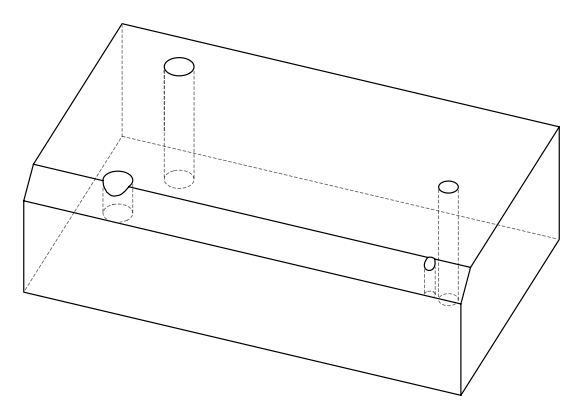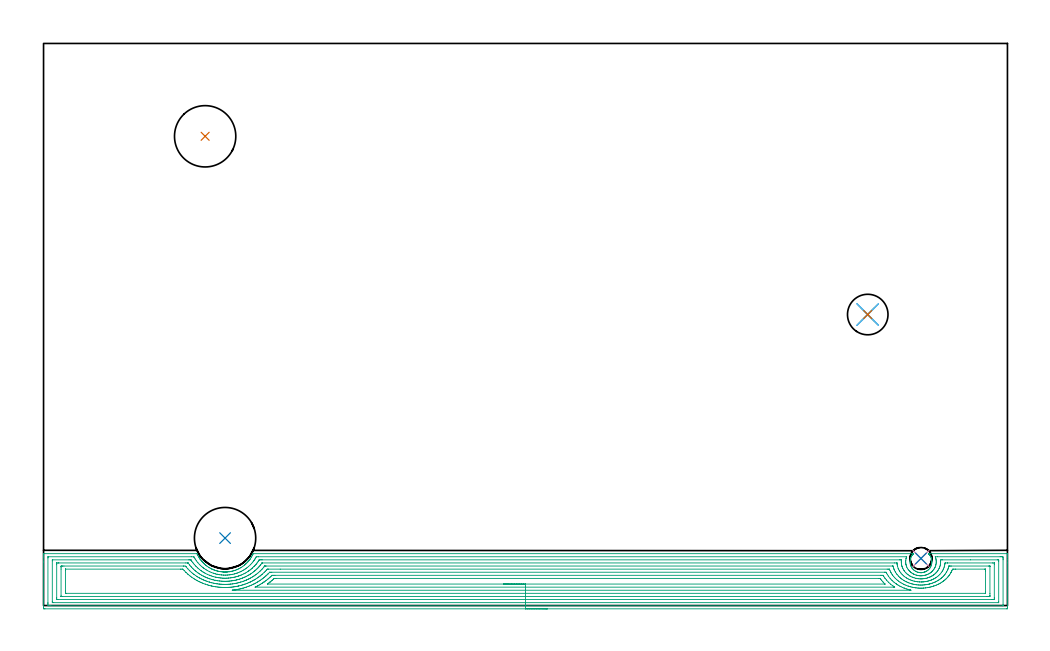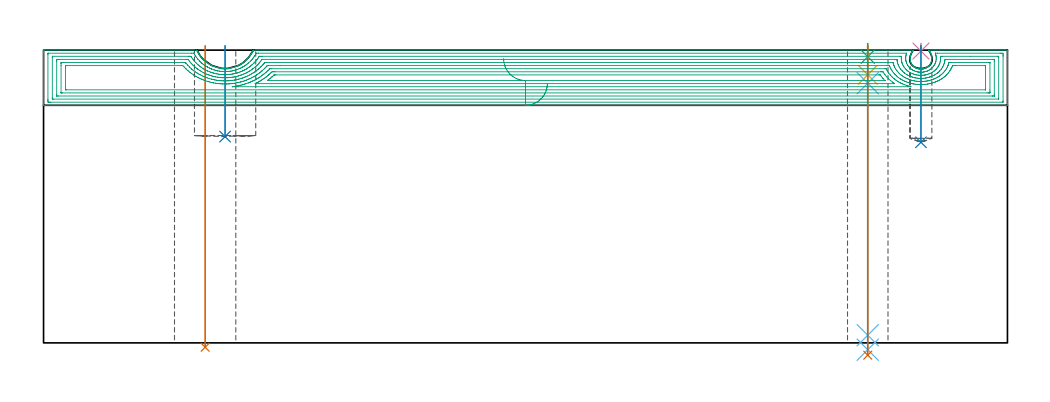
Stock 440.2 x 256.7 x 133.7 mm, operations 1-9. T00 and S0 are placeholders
(PLAN: 9 operations, 6 tool changes, 34.5 min)
(1 INDEXABLE_INSERT_DRILL_THROUGH_HOLE_FROM_SOLID | STEP1HOLE_1 | NXT0302_027 | 0.55 min | 82255 mm3)
(2 INDEXABLE_INSERT_DRILL_BLIND_HOLE_FROM_SOLID | STEP1POCKET | NXT0302_027 | 0.17 min | 24092 mm3)
(3 SPOT_DRILL | STEP1HOLE | NXT0321_9005460120000 | 0.05 min | 185 mm3)
(4 SPOT_DRILL_1 | STEP1POCKET_1 | NXT0321_9005460120000 | 0.03 min | 2 mm3)
(5 DRILL_BLIND_HOLE_INTO_CENTER | STEP1HOLE | NXT0301_046 | 0.05 min | 359 mm3)
(6 GUN_DRILL_THROUGH_HOLE | STEP1HOLE | UGT0307_003 | 0.64 min | 4696 mm3)
(7 SPADE_DRILL_TO_ENLARGE_THROUGH_HOLE | STEP1HOLE | UGT0306_009 | 0.57 min | 30633 mm3)
(8 DRILL_BLIND_HOLE_INTO_CENTER_1 | STEP1POCKET_1 | NXT0301_071 | 0.18 min | 3195 mm3)
(9 AREA_MILL | FG_CHAMFER_SURFACE | UGT0205_001 | 32.25 min | 138946 mm3)
(TOOL NXT0302_027 | Index. Insert Drill 28mm [880-D2800L32-05] | D28 PA176 FL140 Z2)
(TOOL NXT0321_9005460120000 | NC Spot Drill, 142deg, 12mm, Carbide, Uncoated | D12 PA142 FL30 Z2)
(TOOL NXT0301_046 | Carbide Drill 7.5mm [860.1-0750-038A1-MM 2214] | D7.5 PA140 FL53 Z2)
(TOOL UGT0307_003 | Gun Drill 7 mm | D7 PA130 FL24 Z1)
(TOOL UGT0306_009 | Spade Drill 18.5mm | D18.5 PA132 FL10 Z2)
(TOOL NXT0301_071 | Carbide Drill 10mm [860.1-1000-030A1-MM 2214] | D10 PA140 FL47 Z2)
(TOOL UGT0205_001 | Chamfer Mill 20 x 3 x 45 deg. | D20 FL50 Z2)
(OP 1 INDEXABLE_INSERT_DRILL_THROUGH_HOLE_FROM_SOLID)
G17 G21 G94 G90
T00 M6
G54
G17 G0 G90 X73.8 Y214.3 S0 M3
G43 Z143.7 H1
G94 G81 G98 Z-1.989 F250. R135.7
G80
M5
M2
(OP 2 INDEXABLE_INSERT_DRILL_BLIND_HOLE_FROM_SOLID)
G17 G21 G94 G90
T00 M6
G54
G17 G0 G90 X82.9 Y30.8 S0 M3
G43 Z143.7 H1
G94 G81 G98 Z94.2 F250. R135.7
G80
M5
M2
(OP 3 SPOT_DRILL)
G17 G21 G94 G90
T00 M6
G54
G17 G0 G90 X376.4 Y132.9 S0 M3
G43 Z143.7 H0
G94 G81 G98 Z130.7 F250. R136.7
G80
M5
M2
(OP 4 SPOT_DRILL_1)
G17 G21 G94 G90
T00 M6
G54
G17 G0 G90 X400.7 Y21.5 S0 M3
G43 Z143.7 H0
G94 G81 G98 Z133.27 F250. R136.7
G80
M5
M2
(OP 5 DRILL_BLIND_HOLE_INTO_CENTER)
G17 G21 G94 G90
T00 M6
G54
G17 G0 G90 X376.4 Y132.9 S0 M3
G43 Z143.7 H1
G94 G81 G98 Z122.45 F250. R135.7
G80
M5
M2
(OP 6 GUN_DRILL_THROUGH_HOLE)
G17 G21 G94 G90
T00 M6
G54
G17 G0 G90 X376.4 Y132.9 M8
G43 Z143.7 H0
Z133.541
S716 M3
G94 G1 Z118.592 F125. M26
G4 X.084
Z3.5 F250.
G4 X.084
Z-3.132 F125.
G4 X.084
M5
M9
G0 Z133.541
Z143.7
M2
(OP 7 SPADE_DRILL_TO_ENLARGE_THROUGH_HOLE)
G17 G21 G94 G90
T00 M6
G54
G17 G0 G90 X376.4 Y132.9 S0 M3
G43 Z143.7 H0
G94 G73 G98 Z-5.618 F250. Q17.415 R135.7
G80
M5
M2
(OP 8 DRILL_BLIND_HOLE_INTO_CENTER_1)
G17 G21 G94 G90
T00 M6
G54
G17 G0 G90 X400.7 Y21.5 S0 M3
G43 Z143.7 H1
G94 G81 G98 Z91.6 F250. R135.7
G80
M5
M2
(OP 9 AREA_MILL, part 1 of 2)
G17 G21 G94 G90
T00 M6
G54
G17 G0 G90 X230.1 Y-1.5 S1061 M3
G43 Z143.7 H0
Z118.5
G94 G1 X230.062 Z117.628 F250.
X229.948 Z116.764
X229.759 Z115.912
X229.497 Z115.08
X229.163 Z114.274
X228.76 Z113.5
X228.292 Z112.764
X227.76 Z112.072
X227.171 Z111.429
X226.528 Z110.84
X225.836 Z110.309
X225.1 Z109.84
X224.326 Z109.437
X223.52 Z109.103
X222.688 Z108.841
X221.836 Z108.652
X220.972 Z108.538
X220.1 Z108.5
X0.627
X0.31 Y-1.497 Z108.502
X0.01 Y-1.492 Z108.506
X0. Y-1.188 Z108.81
Y19.826 Z129.821
Y22.231 Z132.226
Y22.948 Z132.948
Y23.235 Z133.234
X0.007 Y23.649 Z133.64
X0.01 Y23.697 Z133.688
X0.18 Y23.7 Z133.7
X69.911
X70.061 Y23.697 Z133.689
X70.13 Y23.565 Z133.561
X70.342 Y23.122 Z133.122
X70.422 Y22.957 Z132.957
X70.504 Y22.8 Z132.798
X70.751 Y22.353 Z132.353
X71.014 Y21.914 Z131.909
X71.096 Y21.786 Z131.781
X71.231 Y21.574 Z131.574
X71.252 Y21.541 Z131.541
X71.316 Y21.442 Z131.44
X71.389 Y21.341 Z131.337
X71.542 Y21.124 Z131.124
X71.55 Y21.113 Z131.113
X71.612 Y21.026 Z131.024
X71.712 Y20.896 Z130.892
X71.929 Y20.612 Z130.611
X72.209 Y20.264 Z130.263
X72.317 Y20.139 Z130.138
X72.439 Y20.005 Z130.005
X72.704 Y19.716 Z129.715
X72.742 Y19.678 Z129.676
X72.857 Y19.56 Z129.556
X72.96 Y19.451 Z129.451
X73.04 Y19.368 Z129.368
X73.103 Y19.304 Z129.301
X73.146 Y19.263 Z129.259
X73.156 Y19.253 Z129.25
X73.267 Y19.15 Z129.149
X73.338 Y19.085 Z129.085
X73.47 Y18.966 Z128.962
X73.572 Y18.873 Z128.868
X73.997 Y18.501 Z128.498
X74.151 Y18.372 Z128.372
X74.161 Y18.365 Z128.365
X74.381 Y18.197 Z128.197
X74.522 Y18.09 Z128.089
X74.89 Y17.824 Z127.822
X75.407 Y17.478 Z127.478
X75.784 Y17.249 Z127.248
X76.151 Y17.043 Z127.043
X76.228 Y16.999 Z126.999
X76.616 Y16.798 Z126.794
X76.677 Y16.765 Z126.762
X76.971 Y16.622 Z126.622
X77.034 Y16.591 Z126.591
X77.123 Y16.551 Z126.551
X77.301 Y16.472 Z126.47
X77.509 Y16.387 Z126.383
X77.571 Y16.361 Z126.358
X77.944 Y16.222 Z126.222
X77.976 Y16.211 Z126.21
X78.403 Y16.055 Z126.05
X78.465 Y16.032 Z126.028
X78.567 Y15.998 Z125.996
X78.738 Y15.942 Z125.941
X78.85 Y15.907 Z125.904
X78.91 Y15.888 Z125.885
X79.358 Y15.759 Z125.759
X79.571 Y15.705 Z125.703
X79.589 Y15.701 Z125.699
X79.744 Y15.667 Z125.662
X79.911 Y15.628 Z125.625
X80.252 Y15.558 Z125.555
X80.698 Y15.481 Z125.478
X81.145 Y15.422 Z125.415
X81.807 Y15.359 Z125.354
X81.979 Y15.343 Z125.336
X82.039 Y15.337 Z125.331
X82.17 Y15.33 Z125.324
X82.486 Y15.312 Z125.308
X82.561 Y15.311 Z125.305
X82.933 Y15.302 Z125.301
X83.216 Y15.31 Z125.305
X83.242 Z125.306
X83.245
X83.307 Y15.315 Z125.304
X83.38 Y15.316 Z125.307
X83.654 Y15.33 Z125.326
X83.767 Y15.337 Z125.333
X83.825 Y15.339 Z125.338
X83.826
X84.661 Y15.425 Z125.417
X84.72 Y15.43 Z125.425
X84.817 Y15.443 Z125.439
X85.167 Y15.491 Z125.49
X85.622 Y15.575 Z125.573
X86.002 Y15.657 Z125.653
X86.068 Y15.67 Z125.669
X86.228 Y15.704 Z125.704
X86.507 Y15.776 Z125.775
X86.955 Y15.905 Z125.905
X87.401 Y16.05 Z126.047
X87.849 Y16.211 Z126.209
X88.294 Y16.389 Z126.385
X88.763 Y16.591 Z126.59
X89.188 Y16.798 Z126.796
X89.637 Y17.036 Z127.035
X90.081 Y17.288 Z127.286
X90.311 Y17.428 Z127.426
X90.393 Y17.479 Z127.476
X90.835 Y17.779 Z127.776
X90.975 Y17.873 Z127.871
X91.637 Y18.365 Z128.364
X91.847 Y18.538 Z128.538
X91.869 Y18.556 Z128.555
X91.993 Y18.669 Z128.665
X92.111 Y18.774 Z128.773
X92.22 Y18.872 Z128.871
X92.323 Y18.966 Z128.962
X92.409 Y19.042 Z129.041
X92.653 Y19.263 Z129.26
X92.707 Y19.314 Z129.312
X92.762 Y19.366 Z129.365
X93.005 Y19.621 Z129.619
X93.128 Y19.748 Z129.747
X93.141 Y19.763 Z129.762
X93.303 Y19.942 Z129.941
X93.482 Y20.139 Z130.138
X93.601 Y20.28 Z130.278
X93.656 Y20.344 Z130.342
X93.737 Y20.45 Z130.447
X93.899 Y20.659 Z130.658
X93.925 Y20.692 Z130.692
X94.081 Y20.896 Z130.891
X94.182 Y21.025 Z131.024
X94.197 Y21.046 Z131.046
X94.307 Y21.2 Z131.199
X94.406 Y21.341 Z131.336
X94.495 Y21.465 Z131.464
X94.549 Y21.541 Z131.54
X94.787 Y21.912 Z131.912
X94.942 Y22.174 Z132.174
X95.049 Y22.353 Z132.353
X95.295 Y22.8 Z132.798
X95.389 Y22.983 Z132.981
X95.443 Y23.087 Z133.086
X95.568 Y23.353 Z133.352
X95.692 Y23.613 Z133.608
X95.739 Y23.697 Z133.689
X95.836 Y23.7 Z133.7
X397.109
X397.318 Y23.697 Z133.689
X397.28 Y23.649 Z133.644
X397.21 Y23.569 Z133.566
X397.109 Y23.457 Z133.457
X396.938 Y23.275 Z133.275
X396.586 Y22.837 Z132.837
X396.561 Y22.799 Z132.799
X396.306 Y22.363 Z132.363
X396.092 Y21.912 Z131.912
X395.934 Y21.472 Z131.472
X395.818 Y21.025 Z131.025
X395.745 Y20.583 Z130.583
X395.713 Y20.138 Z130.138
X395.72 Y19.694 Z129.694
X395.768 Y19.252 Z129.252
X395.856 Y18.805 Z128.805
X395.987 Y18.365 Z128.365
X396.159 Y17.911 Z127.911
X396.389 Y17.478 Z127.478
X396.483 Y17.319 Z127.319
X396.586 Y17.164 Z127.164
X396.662 Y17.064 Z127.064
X396.809 Y16.873 Z126.872
X397.049 Y16.591 Z126.591
X397.258 Y16.38 Z126.38
X397.479 Y16.181 Z126.18
X397.808 Y15.933 Z125.932
X398.148 Y15.704 Z125.704
X398.259 Y15.639 Z125.639
X398.373 Y15.579 Z125.579
X398.488 Y15.527 Z125.527
X398.814 Y15.382 Z125.379
X399.266 Y15.224 Z125.218
X399.344 Y15.205 Z125.198
X399.469 Y15.172 Z125.167
X399.711 Y15.11 Z125.108
X400.16 Y15.038 Z125.032
X400.238 Y15.031 Z125.024
X400.383 Y15.016 Z125.012
X400.443 Y15.013 Z125.01
X400.536 Y15.011 Z125.003
X400.718 Y15.002 Z124.998
X400.803 Y15.009 Z125.
X400.834 Y15.01 Z125.003
X400.941 Y15.016 Z125.012
X401.054 Y15.023 Z125.017
X401.132 Y15.034 Z125.025
X401.309 Y15.055 Z125.048
X401.412 Y15.066 Z125.063
X401.502 Y15.077 Z125.073
X401.872 Y15.153 Z125.149
X401.947 Y15.168 Z125.166
X402.026 Y15.193 Z125.191
X402.086 Y15.211 Z125.21
X402.398 Y15.312 Z125.307
X402.473 Y15.343 Z125.337
X402.625 Y15.404 Z125.401
X402.806 Y15.477 Z125.477
X402.841 Y15.491 Z125.491
X403.056 Y15.605 Z125.602
X403.104 Y15.631 Z125.625
X403.255 Y15.709 Z125.707
X403.496 Y15.863 Z125.862
X403.685 Y15.998 Z125.996
X403.704 Y16.013 Z126.007
X403.735 Y16.035 Z126.03
X403.814 Y16.1 Z126.1
X404.052 Y16.303 Z126.303
X404.348 Y16.591 Z126.591
X404.628 Y16.913 Z126.913
X404.7 Y17.013 Z127.013
X404.827 Y17.19 Z127.19
X405.006 Y17.478 Z127.478
X405.241 Y17.911 Z127.911
X405.415 Y18.365 Z128.365
X405.522 Y18.685 Z128.685
X405.631 Y19.252 Z129.252
X405.68 Y19.694 Z129.694
X405.687 Y20.138 Z130.138
X405.655 Y20.583 Z130.583
X405.585 Y21.025 Z131.025
X405.522 Y21.316 Z131.316
X405.425 Y21.616 Z131.616
X405.31 Y21.912 Z131.912
X405.093 Y22.363 Z132.363
X404.832 Y22.799 Z132.799
X404.628 Y23.087 Z133.087
X404.36 Y23.394 Z133.394
X404.261 Y23.496 Z133.496
X404.205 Y23.555 Z133.555
X404.115 Y23.657 Z133.651
X404.082 Y23.697 Z133.689
X404.261 Y23.7 Z133.7
X440.02
X440.19 Y23.697 Z133.688
X440.193 Y23.649 Z133.64
X440.2 Y23.235 Z133.234
Y22.948 Z132.948
Y22.231 Z132.226
Y20.982 Z130.979
Y19.56 Z129.555
Y-0.922 Z109.076
X440.198 Y-1.19 Z108.808
X440.19 Y-1.492 Z108.506
X439.887 Y-1.499 Z108.499
X220.1 Y-1.5 Z108.5
Y-0.086 Z109.914
X3.309
X2.465 Y-0.082 Z109.918
X2.415 Y-0.079 Z109.921
X2.01 Y-0.031 Z109.969
X2.003 Y0.379 Z110.379
X2.001 Y0.859 Z110.859
X2. Y1.272 Z111.272
X2.001 Y21.753 Z131.753
X2.008 Y22.231 Z132.231
X2.01 Y22.276 Z132.276
X2.196 Y22.282 Z132.282
X2.306 Y22.285 Z132.285
X67.621 Y22.286 Z132.286
X68.517 Y22.284 Z132.284
X68.57 Y22.282 Z132.282
X68.618 Y22.279 Z132.279
X68.66 Y22.231 Z132.231
X68.795 Y22.006 Z132.006
X69.195 Y21.341 Z131.341
X69.464 Y20.917 Z130.917
X69.794 Y20.45 Z130.45
X70.358 Y19.712 Z129.712
X70.486 Y19.56 Z129.56
X71.252 Y18.714 Z128.714
X71.296 Y18.669 Z128.669
X71.732 Y18.253 Z128.253
X72.146 Y17.87 Z127.87
X72.177 Y17.842 Z127.842
X72.212 Y17.812 Z127.812
X72.25 Y17.779 Z127.779
X72.684 Y17.422 Z127.422
X73.04 Y17.143 Z127.143
X73.133 Y17.074 Z127.074
X73.397 Y16.888 Z126.888
X73.934 Y16.526 Z126.526
X74.258 Y16.32 Z126.32
X74.796 Y15.998 Z125.998
X74.828 Y15.98 Z125.98
X74.868 Y15.957 Z125.957
X75.722 Y15.521 Z125.521
X75.889 Y15.44 Z125.44
X76.609 Y15.12 Z125.12
X76.616 Y15.117 Z125.117
X76.643 Y15.107 Z125.107
X77.509 Y14.795 Z124.795
X77.945 Y14.651 Z124.651
X78.403 Y14.512 Z124.512
X78.534 Y14.476 Z124.476
X79.261 Y14.29 Z124.29
X79.297 Y14.281 Z124.281
X79.327 Y14.275 Z124.275
X79.609 Y14.217 Z124.217
X80.191 Y14.115 Z124.115
X80.312 Y14.096 Z124.096
X81.085 Y14.005 Z124.005
X81.323 Y13.98 Z123.98
X81.979 Y13.926 Z123.926
X82.288 Y13.909 Z123.909
X82.873 Y13.895 Z123.895
X83.193 Y13.899 Z123.899
X83.767 Y13.923 Z123.923
X84.045 Y13.94 Z123.94
X84.661 Y13.998 Z123.998
X84.86 Y14.019 Z124.019
X85.555 Y14.108 Z124.108
X85.65 Y14.123 Z124.123
X86.18 Y14.217 Z124.217
X86.482 Y14.281 Z124.281
X87.22 Y14.462 Z124.462
X87.343 Y14.495 Z124.495
X87.816 Y14.636 Z124.636
X88.237 Y14.772 Z124.772
X88.485 Y14.86 Z124.86
X89.155 Y15.107 Z125.107
X89.759 Y15.372 Z125.372
X90.025 Y15.497 Z125.497
X90.363 Y15.662 Z125.662
X90.919 Y15.951 Z125.951
X90.95 Y15.967 Z125.967
X91.003 Y15.998 Z125.998
X91.51 Y16.3 Z126.3
X91.813 Y16.49 Z126.49
X92.053 Y16.649 Z126.649
X92.403 Y16.888 Z126.888
X92.58 Y17.015 Z127.015
X92.707 Y17.11 Z127.11
X93.087 Y17.401 Z127.401
X93.577 Y17.803 Z127.803
X94.495 Y18.654 Z128.654
X94.929 Y19.127 Z129.127
X95.353 Y19.595 Z129.595
X95.389 Y19.639 Z129.639
X95.741 Y20.1 Z130.1
X96.006 Y20.45 Z130.45
X96.123 Y20.61 Z130.61
X96.283 Y20.835 Z130.835
X96.483 Y21.142 Z131.142
X96.607 Y21.341 Z131.341
X96.82 Y21.697 Z131.697
X97.135 Y22.231 Z132.231
X97.152 Y22.257 Z132.257
X97.177 Y22.279 Z132.279
X98.017 Y22.285 Z132.285
X98.071 Y22.286 Z132.286
X393.98 Y22.285 Z132.285
X394.034 Y22.283 Z132.283
X394.134 Y22.279 Z132.279
X394.133 Y22.231 Z132.231
X394.097 Y22.115 Z132.115
X393.98 Y21.768 Z131.768
X393.893 Y21.428 Z131.428
X393.875 Y21.341 Z131.341
X393.759 Y20.671 Z130.671
X393.743 Y20.45 Z130.45
X393.723 Y20.138 Z130.138
X393.724 Y19.814 Z129.814
X393.738 Y19.56 Z129.56
X393.775 Y19.222 Z129.222
X393.84 Y18.809 Z128.809
X393.873 Y18.669 Z128.669
X393.98 Y18.249 Z128.249
X394.147 Y17.779 Z127.779
X394.247 Y17.513 Z127.513
X394.581 Y16.888 Z126.888
X394.874 Y16.443 Z126.443
X395.231 Y15.998 Z125.998
X395.488 Y15.714 Z125.714
X395.768 Y15.442 Z125.442
X395.947 Y15.283 Z125.283
X396.174 Y15.107 Z125.107
X396.662 Y14.761 Z124.761
X396.931 Y14.59 Z124.59
X397.155 Y14.466 Z124.466
X397.456 Y14.316 Z124.316
X397.556 Y14.272 Z124.272
X397.686 Y14.217 Z124.217
X398.45 Y13.938 Z123.938
X398.835 Y13.834 Z123.834
X399.131 Y13.763 Z123.763
X399.344 Y13.723 Z123.723
X399.527 Y13.692 Z123.692
X399.793 Y13.652 Z123.652
X400.09 Y13.62 Z123.62
X400.238 Y13.607 Z123.607
X400.33 Y13.601 Z123.601
X400.42 Y13.598 Z123.598
X400.728 Y13.593 Z123.593
X401.039 Y13.604 Z123.604
X401.132 Y13.609 Z123.609
X401.28 Y13.622 Z123.622
X401.844 Y13.689 Z123.689
X402.026 Y13.718 Z123.718
X402.441 Y13.803 Z123.803
X402.656 Y13.852 Z123.852
X402.92 Y13.933 Z123.933
X403.136 Y14.001 Z124.001
X403.717 Y14.217 Z124.217
X403.786 Y14.244 Z124.244
X403.798 Y14.249 Z124.249
X403.814 Y14.257 Z124.257
X404.379 Y14.545 Z124.545
X404.708 Y14.74 Z124.74
X404.93 Y14.886 Z124.886
X405.234 Y15.107 Z125.107
X405.434 Y15.274 Z125.274
X405.602 Y15.419 Z125.419
X405.896 Y15.704 Z125.704
X406.168 Y15.998 Z125.998
X406.496 Y16.405 Z126.405
X406.692 Y16.693 Z126.693
X406.814 Y16.888 Z126.888
X407.019 Y17.258 Z127.258
X407.127 Y17.462 Z127.462
X407.259 Y17.779 Z127.779
X407.296 Y17.872 Z127.872
X407.39 Y18.129 Z128.129
X407.506 Y18.554 Z128.554
X407.529 Y18.669 Z128.669
X407.635 Y19.315 Z129.315
X407.662 Y19.56 Z129.56
X407.677 Y20.164 Z130.164
X407.657 Y20.45 Z130.45
X407.627 Y20.772 Z130.772
X407.571 Y21.16 Z131.16
X407.53 Y21.341 Z131.341
X407.39 Y21.876 Z131.876
X407.265 Y22.231 Z132.231
X407.256 Y22.267 Z132.267
X407.255 Y22.279 Z132.279
X407.281 Y22.281 Z132.281
X407.336 Y22.285 Z132.285
X407.39
X408.229 Y22.286 Z132.286
X436.891
X437.735 Y22.282 Z132.282
X437.785 Y22.279 Z132.279
X438.19 Y22.231 Z132.231
X438.197 Y21.821 Z131.821
X438.199 Y21.341 Z131.341
X438.2 Y20.928 Z130.928
X438.199 Y0.447 Z110.447
X438.192 Y-0.031 Z109.969
X438.19 Y-0.076 Z109.924
X438.004 Y-0.082 Z109.918
X437.894 Y-0.085 Z109.915
X220.1 Y-0.086 Z109.914
Y1.329 Z111.329
X4.625
X4.203 Y1.331 Z111.331
X4.062 Y1.333 Z111.333
X4.02 Y1.335 Z111.335
X4.01 Y1.414 Z111.414
X4.005 Y1.548 Z111.548
X4.002 Y1.75 Z111.75
X4. Y1.952 Z111.952
X4.001 Y20.45 Z130.45
X4.002 Y20.651 Z130.651
X4.01 Y20.853 Z130.853
X4.013 Y20.866 Z130.866
X4.019 Y20.868 Z130.868
X4.044 Y20.87 Z130.87
X4.097 Y20.871 Z130.871
X4.203
X66.359
X66.782 Y20.869 Z130.869
X67.26 Y20.864 Z130.864
X67.29 Y20.861 Z130.861
X67.309 Y20.835 Z130.835
X67.354 Y20.77 Z130.77
X67.562 Y20.45 Z130.45
X67.676 Y20.278 Z130.278
X68.202 Y19.56 Z129.56
X68.57 Y19.083 Z129.083
X68.919 Y18.669 Z128.669
X69.464 Y18.072 Z128.072
X69.747 Y17.779 Z127.779
X70.358 Y17.2 Z127.2
X70.708 Y16.888 Z126.888
X71.252 Y16.434 Z126.434
X71.833 Y15.998 Z125.998
X72.146 Y15.779 Z125.779
X72.825 Y15.321 Z125.321
X73.04 Y15.191 Z125.191
X73.183 Y15.107 Z125.107
X73.663 Y14.837 Z124.837
X73.934 Y14.694 Z124.694
X74.796 Y14.248 Z124.248
X74.828 Y14.234 Z124.234
X74.866 Y14.217 Z124.217
X75.722 Y13.86 Z123.86
X76.3 Y13.641 Z123.641
X76.616 Y13.53 Z123.53
X77.223 Y13.326 Z123.326
X77.509 Y13.24 Z123.24
X77.632 Y13.204 Z123.204
X78.403 Y13.01 Z123.01
X78.818 Y12.913 Z122.913
X79.297 Y12.82 Z122.82
X79.913 Y12.713 Z122.713
X80.191 Y12.677 Z122.677
X80.932 Y12.589 Z122.589
X81.085 Y12.575 Z122.575
X81.908 Y12.507 Z122.507
X81.979 Y12.504 Z122.504
X82.833 Y12.476 Z122.476
X82.873
X83.704 Y12.498 Z122.498
X83.767 Y12.502 Z122.502
X84.539 Y12.558 Z122.558
X84.661 Y12.569 Z122.569
X85.346 Y12.644 Z122.644
X85.555 Y12.671 Z122.671
X86.131 Y12.753 Z122.753
X86.449 Y12.811 Z122.811
X86.882 Y12.896 Z122.896
X87.343 Y13. Z123.
X87.608 Y13.063 Z123.063
X88.237 Y13.224 Z123.224
X88.318 Y13.246 Z123.246
X88.59 Y13.326 Z123.326
X88.998 Y13.459 Z123.459
X89.131 Y13.505 Z123.505
X89.653 Y13.697 Z123.697
X90.025 Y13.839 Z123.839
X90.294 Y13.949 Z123.949
X90.919 Y14.211 Z124.211
X90.932 Y14.217 Z124.217
X91.521 Y14.508 Z124.508
X91.813 Y14.661 Z124.661
X92.103 Y14.818 Z124.818
X92.621 Y15.107 Z125.107
X92.676 Y15.139 Z125.139
X92.707 Y15.158 Z125.158
X93.221 Y15.486 Z125.486
X93.601 Y15.738 Z125.738
X93.755 Y15.845 Z125.845
X93.969 Y15.998 Z125.998
X94.27 Y16.222 Z126.222
X94.495 Y16.393 Z126.393
X94.769 Y16.616 Z126.616
X95.095 Y16.888 Z126.888
X95.252 Y17.025 Z127.025
X95.389 Y17.149 Z127.149
X96.06 Y17.779 Z127.779
X96.173 Y17.889 Z127.889
X96.283 Y18.002 Z128.002
X96.603 Y18.351 Z128.351
X96.89 Y18.669 Z128.669
X97.023 Y18.823 Z128.823
X97.177 Y19.007 Z129.007
X97.419 Y19.319 Z129.319
X97.602 Y19.56 Z129.56
X97.801 Y19.829 Z129.829
X98.071 Y20.2 Z130.2
X98.172 Y20.35 Z130.35
X98.238 Y20.45 Z130.45
X98.416 Y20.724 Z130.724
X98.478 Y20.816 Z130.816
X98.507 Y20.853 Z130.853
X98.519 Y20.865 Z130.865
X98.547 Y20.867 Z130.867
X98.965 Y20.87 Z130.87
X99.436 Y20.871 Z130.871
X99.859 Y20.872 Z130.872
X390.876 Y20.871 Z130.871
X391.298 Y20.868 Z130.868
X391.719 Y20.864 Z130.864
X391.757 Y20.857 Z130.857
X391.737 Y20.45 Z130.45
X391.724 Y20.026 Z130.026
X391.738 Y19.56 Z129.56
X391.786 Y19.074 Z129.074
X391.855 Y18.669 Z128.669
X391.92 Y18.366 Z128.366
X392.029 Y17.941 Z127.941
X392.083 Y17.779 Z127.779
X392.192 Y17.459 Z127.459
X392.362 Y17.05 Z127.05
X392.443 Y16.888 Z126.888
X392.713 Y16.369 Z126.369
X392.958 Y15.998 Z125.998
X393.086 Y15.809 Z125.809
X393.662 Y15.107 Z125.107
X393.98 Y14.776 Z124.776
X394.27 Y14.502 Z124.502
X394.615 Y14.217 Z124.217
X394.874 Y14.027 Z124.027
X395.507 Y13.586 Z123.586
X395.768 Y13.436 Z123.436
X395.97 Y13.326 Z123.326
X396.662 Y13.005 Z123.005
X397.185 Y12.805 Z122.805
X397.556 Y12.673 Z122.673
X398.409 Y12.436 Z122.436
X398.45 Y12.426 Z122.426
X398.463 Y12.423 Z122.423
X399.344 Y12.274 Z122.274
X399.531 Y12.25 Z122.25
X400.238 Y12.194 Z122.194
X400.49 Y12.185 Z122.185
X400.816 Y12.18 Z122.18
X401.132 Y12.194 Z122.194
X401.361 Y12.207 Z122.207
X402.026 Y12.276 Z122.276
X402.169 Y12.293 Z122.293
X402.518 Y12.347 Z122.347
X402.92 Y12.421 Z122.421
X402.932 Y12.424 Z122.424
X402.988 Y12.436 Z122.436
X403.637 Y12.612 Z122.612
X403.814 Y12.667 Z122.667
X404.302 Y12.84 Z122.84
X404.708 Y12.995 Z122.995
X404.94 Y13.095 Z123.095
X405.42 Y13.326 Z123.326
X405.54 Y13.387 Z123.387
X405.602 Y13.42 Z123.42
X405.825 Y13.549 Z123.549
X406.308 Y13.861 Z123.861
X406.496 Y13.991 Z123.991
X406.625 Y14.088 Z124.088
X406.788 Y14.217 Z124.217
X407.112 Y14.493 Z124.493
X407.39 Y14.749 Z124.749
X407.569 Y14.929 Z124.929
X407.734 Y15.107 Z125.107
X407.987 Y15.398 Z125.398
X408.284 Y15.765 Z125.765
X408.38 Y15.902 Z125.902
X408.441 Y15.998 Z125.998
X408.721 Y16.453 Z126.453
X408.959 Y16.888 Z126.888
X409.033 Y17.032 Z127.032
X409.178 Y17.373 Z127.373
X409.286 Y17.671 Z127.671
X409.319 Y17.779 Z127.779
X409.487 Y18.361 Z128.361
X409.541 Y18.669 Z128.669
X409.617 Y19.122 Z129.122
X409.662 Y19.56 Z129.56
X409.675 Y20.055 Z130.055
X409.667 Y20.45 Z130.45
X409.656 Y20.864 Z130.864
X410.072 Y20.868 Z130.868
X410.544 Y20.871 Z130.871
X423.27
X435.575
X435.997 Y20.869 Z130.869
X436.137 Y20.867 Z130.867
X436.18 Y20.865 Z130.865
X436.19 Y20.787 Z130.787
X436.195 Y20.652 Z130.652
X436.198 Y20.45 Z130.45
X436.2 Y20.248 Z130.248
X436.199 Y1.75 Z111.75
X436.198 Y1.549 Z111.549
X436.19 Y1.347 Z111.347
X436.187 Y1.334 Z111.334
X436.181 Y1.332 Z111.332
X436.156 Y1.33 Z111.33
X436.103 Y1.329 Z111.329
X435.997
X220.1
Y2.743 Z112.743
X6.782
X6.074 Y2.745 Z112.745
X6.035 Y2.747 Z112.747
X6.017 Y2.749 Z112.749
X6.01 Y2.762 Z112.762
X6.006 Y2.869 Z112.869
X6.002 Y3.087 Z113.087
X6. Y3.522 Z113.522
Y18.66 Z128.66
X6.002 Y19.11 Z129.11
X6.006 Y19.33 Z129.33
X6.01 Y19.439 Z129.439
X6.018 Y19.451 Z129.451
X6.042 Y19.453 Z129.453
X6.096 Y19.455 Z129.455
X6.885 Y19.457 Z129.457
X6.988
X64.994
X65.783 Y19.456 Z129.456
X65.888 Y19.454 Z129.454
X65.998 Y19.45 Z129.45
X66.044 Y19.406 Z129.406
X66.089 Y19.359 Z129.359
X66.608 Y18.669 Z128.669
X66.782 Y18.445 Z128.445
X67.352 Y17.779 Z127.779
X67.676 Y17.424 Z127.424
X68.192 Y16.888 Z126.888
X68.57 Y16.529 Z126.529
X69.154 Y15.998 Z125.998
X69.464 Y15.735 Z125.735
X69.812 Y15.452 Z125.452
X70.261 Y15.107 Z125.107
X70.358 Y15.036 Z125.036
X70.612 Y14.854 Z124.854
X71.252 Y14.431 Z124.431
X71.586 Y14.217 Z124.217
X72.146 Y13.887 Z123.887
X72.887 Y13.479 Z123.479
X73.04 Y13.4 Z123.4
X73.185 Y13.326 Z123.326
X73.686 Y13.08 Z123.08
X73.934 Y12.969 Z122.969
X74.567 Y12.695 Z122.695
X74.828 Y12.593 Z122.593
X75.241 Y12.436 Z122.436
X75.722 Y12.264 Z122.264
X75.985 Y12.174 Z122.174
X76.616 Y11.977 Z121.977
X77.257 Y11.797 Z121.797
X77.509 Y11.733 Z121.733
X78.277 Y11.545 Z121.545
X78.403 Y11.52 Z121.52
X78.435 Y11.514 Z121.514
X79.297 Y11.363 Z121.363
X79.517 Y11.327 Z121.327
X80.191 Y11.243 Z121.243
X80.534 Y11.204 Z121.204
X81.085 Y11.154 Z121.154
X81.512 Y11.12 Z121.12
X81.979 Y11.092 Z121.092
X82.45 Y11.076 Z121.076
X82.873 Y11.066 Z121.066
X83.344 Y11.077 Z121.077
X83.767 Y11.09 Z121.09
X84.199 Y11.115 Z121.115
X84.661 Y11.148 Z121.148
X85.027 Y11.181 Z121.181
X85.555 Y11.236 Z121.236
X85.832 Y11.27 Z121.27
X86.449 Y11.355 Z121.355
X86.615 Y11.38 Z121.38
X87.343 Y11.512 Z121.512
X87.371 Y11.517 Z121.517
X87.506 Y11.545 Z121.545
X88.099 Y11.683 Z121.683
X88.237 Y11.718 Z121.718
X88.806 Y11.869 Z121.869
X89.131 Y11.96 Z121.96
X89.498 Y12.07 Z122.07
X90.025 Y12.24 Z122.24
X90.171 Y12.29 Z122.29
X90.573 Y12.436 Z122.436
X90.823 Y12.531 Z122.531
X90.919 Y12.569 Z122.569
X91.455 Y12.793 Z122.793
X91.813 Y12.946 Z122.946
X92.076 Y13.065 Z123.065
X92.635 Y13.326 Z123.326
X92.683 Y13.35 Z123.35
X92.707 Y13.362 Z123.362
X93.262 Y13.664 Z123.664
X93.601 Y13.852 Z123.852
X93.832 Y13.987 Z123.987
X94.22 Y14.217 Z124.217
X94.39 Y14.322 Z124.322
X94.495 Y14.39 Z124.39
X94.923 Y14.681 Z124.681
X95.389 Y15.001 Z125.001
X95.451 Y15.045 Z125.045
X95.534 Y15.107 Z125.107
X95.958 Y15.431 Z125.431
X96.283 Y15.688 Z125.688
X96.452 Y15.829 Z125.829
X96.649 Y15.998 Z125.998
X96.927 Y16.247 Z126.247
X97.177 Y16.474 Z126.474
X97.391 Y16.675 Z126.675
X97.614 Y16.888 Z126.888
X97.843 Y17.116 Z127.116
X98.071 Y17.35 Z127.35
X98.277 Y17.574 Z127.574
X98.461 Y17.779 Z127.779
X98.694 Y18.049 Z128.049
X98.965 Y18.371 Z128.371
X99.097 Y18.538 Z128.538
X99.197 Y18.669 Z128.669
X99.695 Y19.33 Z129.33
X99.771 Y19.426 Z129.426
X99.791 Y19.451 Z129.451
X99.811 Y19.453 Z129.453
X99.859 Y19.455 Z129.455
X99.963 Y19.457 Z129.457
X388.719
X389.51 Y19.456 Z129.456
X389.616 Y19.454 Z129.454
X389.698 Y19.45 Z129.45
X389.725 Y19.441 Z129.441
X389.731 Y19.425 Z129.425
X389.736 Y19.404 Z129.404
X389.746 Y19.324 Z129.324
X389.794 Y18.946 Z128.946
X389.841 Y18.669 Z128.669
X389.917 Y18.264 Z128.264
X390.043 Y17.779 Z127.779
X390.299 Y16.993 Z126.993
X390.34 Y16.888 Z126.888
X390.404 Y16.73 Z126.73
X390.781 Y15.998 Z125.998
X390.975 Y15.67 Z125.67
X391.298 Y15.166 Z125.166
X391.343 Y15.107 Z125.107
X391.52 Y14.887 Z124.887
X392.1 Y14.217 Z124.217
X392.192 Y14.116 Z124.116
X392.595 Y13.724 Z123.724
X393.05 Y13.326 Z123.326
X393.086 Y13.296 Z123.296
X393.219 Y13.194 Z123.194
X393.98 Y12.671 Z122.671
X394.345 Y12.436 Z122.436
X394.874 Y12.144 Z122.144
X395.431 Y11.881 Z121.881
X395.768 Y11.74 Z121.74
X396.275 Y11.545 Z121.545
X396.662 Y11.408 Z121.408
X396.864 Y11.344 Z121.344
X397.556 Y11.158 Z121.158
X397.786 Y11.099 Z121.099
X398.062 Y11.041 Z121.041
X398.45 Y10.974 Z120.974
X399.134 Y10.863 Z120.863
X399.344 Y10.841 Z120.841
X400.11 Y10.782 Z120.782
X400.238 Y10.778 Z120.778
X401.014 Y10.772 Z120.772
X401.132 Y10.775 Z120.775
X401.51 Y10.797 Z120.797
X401.853 Y10.827 Z120.827
X402.026 Y10.845 Z120.845
X402.653 Y10.921 Z120.921
X402.92 Y10.961 Z120.961
X403.41 Y11.057 Z121.057
X403.814 Y11.15 Z121.15
X404.128 Y11.232 Z121.232
X404.708 Y11.401 Z121.401
X404.817 Y11.436 Z121.436
X405.13 Y11.545 Z121.545
X405.471 Y11.675 Z121.675
X405.602 Y11.728 Z121.728
X406.098 Y11.942 Z121.942
X406.496 Y12.137 Z122.137
X406.694 Y12.238 Z122.238
X407.047 Y12.436 Z122.436
X407.39 Y12.649 Z122.649
X407.8 Y12.917 Z122.917
X408.284 Y13.27 Z123.27
X408.315 Y13.295 Z123.295
X408.352 Y13.326 Z123.326
X408.788 Y13.715 Z123.715
X409.178 Y14.08 Z124.08
X409.245 Y14.15 Z124.15
X409.305 Y14.217 Z124.217
X410.023 Y15.059 Z125.059
X410.072 Y15.124 Z125.124
X410.412 Y15.659 Z125.659
X410.616 Y15.998 Z125.998
X410.74 Y16.222 Z126.222
X410.966 Y16.65 Z126.65
X411.035 Y16.819 Z126.819
X411.061 Y16.888 Z126.888
X411.272 Y17.474 Z127.474
X411.36 Y17.779 Z127.779
X411.468 Y18.169 Z128.169
X411.559 Y18.669 Z128.669
X411.603 Y18.925 Z128.925
X411.632 Y19.123 Z129.123
X411.674 Y19.437 Z129.437
X411.86 Y19.45 Z129.45
X411.967 Y19.453 Z129.453
X412.754 Y19.457 Z129.457
X412.857
X433.418
X434.126 Y19.455 Z129.455
X434.165 Y19.453 Z129.453
X434.183 Y19.451 Z129.451
X434.19 Y19.438 Z129.438
X434.194 Y19.331 Z129.331
X434.198 Y19.113 Z129.113
X434.2 Y18.678 Z128.678
Y3.54 Z113.54
X434.198 Y3.09 Z113.09
X434.194 Y2.87 Z112.87
X434.19 Y2.761 Z112.761
X434.182 Y2.749 Z112.749
X434.158 Y2.747 Z112.747
X434.104 Y2.745 Z112.745
X433.315 Y2.743 Z112.743
X433.212
X220.1
Y4.157 Z114.157
X8.673
X8.041 Y4.16 Z114.16
X8.017 Y4.163 Z114.163
X8.01 Y4.165 Z114.165
X8.004 Y4.197 Z114.197
X8.001 Y4.421 Z114.421
X8. Y16.668 Z126.668
Y17.558 Z127.558
X8.003 Y17.779 Z127.779
X8.006 Y17.946 Z127.946
X8.01 Y18.024 Z128.024
X8.143 Y18.036 Z128.036
X8.41 Y18.04 Z128.04
X8.673 Y18.042 Z128.042
X9.301 Y18.043 Z128.043
X63.835 Y18.042 Z128.042
X64.1 Y18.041 Z128.041
X64.735 Y18.036 Z128.036
X64.994 Y17.795 Z127.795
X65.008 Y17.779 Z127.779
X65.07 Y17.703 Z127.703
X65.78 Y16.888 Z126.888
X65.888 Y16.769 Z126.769
X66.636 Y15.998 Z125.998
X66.782 Y15.854 Z125.854
X67.594 Y15.107 Z125.107
X67.676 Y15.035 Z125.035
X68.124 Y14.661 Z124.661
X68.57 Y14.316 Z124.316
X68.704 Y14.217 Z124.217
X69.464 Y13.684 Z123.684
X69.993 Y13.326 Z123.326
X70.215 Y13.184 Z123.184
X70.358 Y13.095 Z123.095
X70.928 Y12.758 Z122.758
X71.252 Y12.583 Z122.583
X71.528 Y12.436 Z122.436
X72.146 Y12.121 Z122.121
X72.773 Y11.811 Z121.811
X73.04 Y11.695 Z121.695
X73.392 Y11.545 Z121.545
X73.934 Y11.329 Z121.329
X74.287 Y11.193 Z121.193
X74.828 Y11. Z121.
X75.649 Y10.727 Z120.727
X75.722 Y10.704 Z120.704
X75.885 Y10.655 Z120.655
X76.616 Y10.458 Z120.458
X76.882 Y10.389 Z120.389
X77.509 Y10.242 Z120.242
X78.034 Y10.132 Z120.132
X78.403 Y10.064 Z120.064
X79.121 Y9.94 Z119.94
X79.297 Y9.915 Z119.915
X80.144 Y9.811 Z119.811
X80.191 Y9.806 Z119.806
X80.621 Y9.764 Z119.764
X81.085 Y9.725 Z119.725
X81.128 Y9.722 Z119.722
X81.979 Y9.673 Z119.673
X82.075 Y9.669 Z119.669
X82.873 Y9.651 Z119.651
X82.987
X83.767 Y9.67 Z119.67
X83.859 Y9.673 Z119.673
X84.661 Y9.721 Z119.721
X84.702 Y9.723 Z119.723
X85.201 Y9.764 Z119.764
X85.522 Y9.797 Z119.797
X85.555 Y9.801 Z119.801
X86.32 Y9.893 Z119.893
X86.449 Y9.911 Z119.911
X87.098 Y10.008 Z120.008
X87.343 Y10.053 Z120.053
X87.85 Y10.151 Z120.151
X88.237 Y10.233 Z120.233
X88.582 Y10.311 Z120.311
X89.131 Y10.443 Z120.443
X89.3 Y10.487 Z120.487
X89.925 Y10.655 Z120.655
X90.002 Y10.678 Z120.678
X90.025 Y10.685 Z120.685
X90.677 Y10.896 Z120.896
X90.919 Y10.976 Z120.976
X91.338 Y11.128 Z121.128
X91.813 Y11.305 Z121.305
X91.987 Y11.373 Z121.373
X92.414 Y11.545 Z121.545
X92.62 Y11.632 Z121.632
X92.707 Y11.671 Z121.671
X93.234 Y11.911 Z121.911
X93.601 Y12.085 Z122.085
X93.836 Y12.202 Z122.202
X94.292 Y12.436 Z122.436
X94.424 Y12.506 Z122.506
X94.495 Y12.545 Z122.545
X94.992 Y12.832 Z122.832
X95.389 Y13.064 Z123.064
X95.553 Y13.164 Z123.164
X95.812 Y13.326 Z123.326
X96.096 Y13.513 Z123.513
X96.283 Y13.639 Z123.639
X96.623 Y13.879 Z123.879
X97.097 Y14.217 Z124.217
X97.143 Y14.251 Z124.251
X97.177 Y14.276 Z124.276
X97.642 Y14.644 Z124.644
X98.071 Y14.991 Z124.991
X98.134 Y15.044 Z125.044
X98.206 Y15.107 Z125.107
X98.603 Y15.468 Z125.468
X98.965 Y15.8 Z125.8
X99.067 Y15.896 Z125.896
X99.172 Y15.998 Z125.998
X99.515 Y16.341 Z126.341
X99.859 Y16.697 Z126.697
X99.951 Y16.796 Z126.796
X100.033 Y16.888 Z126.888
X100.366 Y17.274 Z127.274
X100.753 Y17.732 Z127.732
X100.774 Y17.758 Z127.758
X100.79 Y17.779 Z127.779
X100.931 Y17.957 Z127.957
X100.988 Y18.024 Z128.024
X100.999 Y18.036 Z128.036
X101.041 Y18.039 Z128.039
X101.116 Y18.041 Z128.041
X101.382 Y18.043 Z128.043
X101.647
X387.722 Y18.042 Z128.042
X387.81 Y18.041 Z128.041
X387.881 Y18.039 Z128.039
X387.921 Y18.037 Z128.037
X387.935 Y17.998 Z127.998
X387.999 Y17.779 Z127.779
X388.112 Y17.39 Z127.39
X388.283 Y16.888 Z126.888
X388.372 Y16.637 Z126.637
X388.463 Y16.405 Z126.405
X388.616 Y16.059 Z126.059
X388.647 Y15.998 Z125.998
X388.678 Y15.936 Z125.936
X388.98 Y15.379 Z125.379
X389.14 Y15.107 Z125.107
X389.51 Y14.542 Z124.542
X389.768 Y14.217 Z124.217
X390.404 Y13.464 Z123.464
X390.537 Y13.326 Z123.326
X390.922 Y12.948 Z122.948
X391.298 Y12.611 Z122.611
X391.506 Y12.436 Z122.436
X391.896 Y12.139 Z122.139
X392.192 Y11.93 Z121.93
X392.757 Y11.545 Z121.545
X393.086 Y11.337 Z121.337
X393.566 Y11.067 Z121.067
X393.98 Y10.867 Z120.867
X394.44 Y10.655 Z120.655
X394.874 Y10.474 Z120.474
X395.172 Y10.358 Z120.358
X395.768 Y10.143 Z120.143
X396.5 Y9.925 Z119.925
X396.662 Y9.881 Z119.881
X397.107 Y9.764 Z119.764
X397.556 Y9.671 Z119.671
X397.672 Y9.649 Z119.649
X398.45 Y9.522 Z119.522
X398.738 Y9.477 Z119.477
X399.344 Y9.419 Z119.419
X399.72 Y9.39 Z119.39
X400.238 Y9.363 Z119.363
X400.644 Y9.36 Z119.36
X401.132
X401.518 Y9.379 Z119.379
X402.026 Y9.419 Z119.419
X402.341 Y9.451 Z119.451
X402.92 Y9.518 Z119.518
X403.137 Y9.548 Z119.548
X403.814 Y9.665 Z119.665
X403.897 Y9.681 Z119.681
X404.282 Y9.764 Z119.764
X404.622 Y9.849 Z119.849
X404.708 Y9.872 Z119.872
X405.316 Y10.049 Z120.049
X405.602 Y10.136 Z120.136
X405.986 Y10.272 Z120.272
X406.496 Y10.461 Z120.461
X406.635 Y10.516 Z120.516
X406.966 Y10.655 Z120.655
X407.257 Y10.787 Z120.787
X407.39 Y10.851 Z120.851
X407.852 Y11.085 Z121.085
X408.284 Y11.323 Z121.323
X408.424 Y11.405 Z121.405
X408.652 Y11.545 Z121.545
X408.97 Y11.752 Z121.752
X409.178 Y11.892 Z121.892
X409.491 Y12.123 Z122.123
X409.9 Y12.436 Z122.436
X409.994 Y12.513 Z122.513
X410.072 Y12.58 Z122.58
X410.462 Y12.937 Z122.937
X410.866 Y13.326 Z123.326
X410.966 Y13.428 Z123.428
X411.329 Y13.855 Z123.855
X411.63 Y14.217 Z124.217
X411.86 Y14.504 Z124.504
X412.253 Y15.107 Z125.107
X412.441 Y15.419 Z125.419
X412.762 Y15.998 Z125.998
X412.92 Y16.358 Z126.358
X413.024 Y16.619 Z126.619
X413.122 Y16.888 Z126.888
X413.257 Y17.278 Z127.278
X413.403 Y17.779 Z127.779
X413.459 Y17.967 Z127.967
X413.476 Y18.017 Z128.017
X413.489 Y18.036 Z128.036
X413.516 Y18.038 Z128.038
X413.648 Y18.04 Z128.04
X414.276 Y18.043 Z128.043
X414.542
X431.527
X432.159 Y18.04 Z128.04
X432.183 Y18.037 Z128.037
X432.19 Y18.035 Z128.035
X432.196 Y18.003 Z128.003
X432.199 Y17.779 Z127.779
X432.2 Y5.532 Z115.532
Y4.642 Z114.642
X432.197 Y4.421 Z114.421
X432.194 Y4.254 Z114.254
X432.19 Y4.176 Z114.176
X432.057 Y4.164 Z114.164
X431.79 Y4.16 Z114.16
X431.527 Y4.158 Z114.158
X430.899 Y4.157 Z114.157
X220.1
Y5.571 Z115.571
X10.461 Y5.572 Z115.572
X10.199 Y5.573 Z115.573
X10.077 Y5.576 Z115.576
X10.022 Y5.578 Z115.578
X10.01 Y5.605 Z115.605
X10.003 Y5.767 Z115.767
X10.001 Y6.202 Z116.202
X10. Y6.661 Z116.661
X10.001 Y15.998 Z125.998
X10.003 Y16.454 Z126.454
X10.01 Y16.609 Z126.609
X10.014 Y16.623 Z126.623
X10.026 Y16.625 Z126.625
X10.065 Y16.627 Z126.627
X10.144 Y16.628 Z126.628
X62.572 Y16.629 Z126.629
X63.206 Y16.627 Z126.627
X63.47 Y16.625 Z126.625
X63.619 Y16.622 Z126.622
X64.211 Y15.998 Z125.998
X64.994 Y15.183 Z125.183
X65.072 Y15.107 Z125.107
X65.888 Y14.355 Z124.355
X66.046 Y14.217 Z124.217
X66.782 Y13.612 Z123.612
X67.149 Y13.326 Z123.326
X67.676 Y12.949 Z122.949
X68.411 Y12.436 Z122.436
X68.57 Y12.329 Z122.329
X68.881 Y12.125 Z122.125
X69.464 Y11.785 Z121.785
X69.886 Y11.545 Z121.545
X70.358 Y11.291 Z121.291
X70.898 Y11.007 Z121.007
X71.252 Y10.834 Z120.834
X71.629 Y10.655 Z120.655
X72.146 Y10.428 Z120.428
X72.543 Y10.258 Z120.258
X73.04 Y10.064 Z120.064
X73.833 Y9.764 Z119.764
X73.934 Y9.728 Z119.728
X73.989 Y9.709 Z119.709
X74.828 Y9.445 Z119.445
X75.288 Y9.305 Z119.305
X75.722 Y9.189 Z119.189
X76.505 Y8.984 Z118.984
X76.616 Y8.957 Z118.957
X76.972 Y8.874 Z118.874
X77.509 Y8.765 Z118.765
X77.645 Y8.739 Z118.739
X78.403 Y8.608 Z118.608
X78.724 Y8.554 Z118.554
X79.297 Y8.482 Z118.482
X79.744 Y8.429 Z118.429
X80.191 Y8.384 Z118.384
X80.732 Y8.335 Z118.335
X81.085 Y8.31 Z118.31
X81.689 Y8.273 Z118.273
X81.979 Y8.261 Z118.261
X82.614 Y8.242 Z118.242
X82.873 Y8.238 Z118.238
X83.5 Y8.25 Z118.25
X83.767 Y8.259 Z118.259
X84.358 Y8.286 Z118.286
X84.661 Y8.304 Z118.304
X85.009 Y8.329 Z118.329
X85.555 Y8.379 Z118.379
X85.996 Y8.423 Z118.423
X86.449 Y8.476 Z118.476
X86.803 Y8.522 Z118.522
X87.343 Y8.599 Z118.599
X87.582 Y8.636 Z118.636
X88.237 Y8.755 Z118.755
X88.337 Y8.774 Z118.774
X88.822 Y8.874 Z118.874
X89.074 Y8.931 Z118.931
X89.131 Y8.945 Z118.945
X89.789 Y9.109 Z119.109
X90.025 Y9.17 Z119.17
X90.491 Y9.3 Z119.3
X90.919 Y9.424 Z119.424
X91.18 Y9.504 Z119.504
X91.813 Y9.706 Z119.706
X91.857 Y9.721 Z119.721
X91.979 Y9.764 Z119.764
X92.508 Y9.963 Z119.963
X92.707 Y10.039 Z120.039
X93.148 Y10.216 Z120.216
X93.601 Y10.402 Z120.402
X93.779 Y10.478 Z120.478
X94.18 Y10.655 Z120.655
X94.396 Y10.754 Z120.754
X94.495 Y10.802 Z120.802
X94.994 Y11.049 Z121.049
X95.389 Y11.252 Z121.252
X95.581 Y11.355 Z121.355
X95.929 Y11.545 Z121.545
X96.155 Y11.673 Z121.673
X96.283 Y11.748 Z121.748
X96.713 Y12.007 Z122.007
X97.177 Y12.291 Z122.291
X97.265 Y12.348 Z122.348
X97.398 Y12.436 Z122.436
X97.796 Y12.709 Z122.709
X98.071 Y12.9 Z122.9
X98.319 Y13.08 Z123.08
X98.654 Y13.326 Z123.326
X98.831 Y13.46 Z123.46
X98.965 Y13.565 Z123.565
X99.325 Y13.858 Z123.858
X99.76 Y14.217 Z124.217
X99.813 Y14.262 Z124.262
X99.859 Y14.303 Z124.303
X100.753 Y15.126 Z125.126
X101.187 Y15.565 Z125.565
X101.647 Y16.043 Z126.043
X102.046 Y16.491 Z126.491
X102.115 Y16.567 Z126.567
X102.158 Y16.612 Z126.612
X102.225 Y16.622 Z126.622
X102.541 Y16.626 Z126.626
X102.803 Y16.628 Z126.628
X108.091 Y16.629 Z126.629
X385.301
X385.934 Y16.627 Z126.627
X386.199 Y16.625 Z126.625
X386.297 Y16.622 Z126.622
X386.319 Y16.571 Z126.571
X386.366 Y16.458 Z126.458
X386.548 Y15.998 Z125.998
X386.828 Y15.401 Z125.401
X386.982 Y15.107 Z125.107
X387.158 Y14.778 Z124.778
X387.52 Y14.217 Z124.217
X387.722 Y13.909 Z123.909
X388.192 Y13.326 Z123.326
X388.616 Y12.825 Z122.825
X388.98 Y12.436 Z122.436
X389.51 Y11.931 Z121.931
X389.953 Y11.545 Z121.545
X390.404 Y11.197 Z121.197
X391.172 Y10.655 Z120.655
X391.298 Y10.569 Z120.569
X391.549 Y10.405 Z120.405
X392.192 Y10.037 Z120.037
X392.719 Y9.764 Z119.764
X393.086 Y9.589 Z119.589
X393.413 Y9.439 Z119.439
X393.98 Y9.209 Z119.209
X394.863 Y8.874 Z118.874
X394.88 Y8.868 Z118.868
X395.768 Y8.614 Z118.614
X396.126 Y8.517 Z118.517
X396.662 Y8.387 Z118.387
X397.272 Y8.266 Z118.266
X397.556 Y8.217 Z118.217
X398.344 Y8.088 Z118.088
X398.45 Y8.076 Z118.076
X399.337 Y7.99 Z117.99
X399.423 Y7.983 Z117.983
X400.238 Y7.944 Z117.944
X400.278 Y7.943 Z117.943
X401.132 Y7.941 Z117.941
X401.173 Y7.942 Z117.942
X401.951 Y7.983 Z117.983
X402.02 Y7.989 Z117.989
X402.832 Y8.07 Z118.07
X402.92 Y8.081 Z118.081
X403.621 Y8.175 Z118.175
X403.814 Y8.209 Z118.209
X404.378 Y8.312 Z118.312
X404.708 Y8.383 Z118.383
X405.107 Y8.476 Z118.476
X405.602 Y8.605 Z118.605
X405.812 Y8.664 Z118.664
X406.496 Y8.864 Z118.864
X406.503 Y8.866 Z118.866
X406.524 Y8.874 Z118.874
X407.155 Y9.108 Z119.108
X407.39 Y9.198 Z119.198
X407.794 Y9.362 Z119.362
X408.284 Y9.573 Z119.573
X408.415 Y9.633 Z119.633
X408.686 Y9.764 Z119.764
X409.01 Y9.931 Z119.931
X409.178 Y10.02 Z120.02
X409.584 Y10.25 Z120.25
X410.072 Y10.545 Z120.545
X410.139 Y10.588 Z120.588
X410.241 Y10.655 Z120.655
X410.67 Y10.949 Z120.949
X410.966 Y11.164 Z121.164
X411.181 Y11.331 Z121.331
X411.45 Y11.545 Z121.545
X411.671 Y11.734 Z121.734
X411.86 Y11.9 Z121.9
X412.136 Y12.16 Z122.16
X412.421 Y12.436 Z122.436
X412.754 Y12.789 Z122.789
X413.004 Y13.077 Z123.077
X413.214 Y13.326 Z123.326
X413.409 Y13.564 Z123.564
X413.648 Y13.866 Z123.866
X413.789 Y14.075 Z124.075
X413.881 Y14.217 Z124.217
X414.135 Y14.622 Z124.622
X414.42 Y15.107 Z125.107
X414.464 Y15.185 Z125.185
X414.542 Y15.33 Z125.33
X414.758 Y15.783 Z125.783
X414.854 Y15.998 Z125.998
X415.029 Y16.403 Z126.403
X415.126 Y16.622 Z126.622
X415.436 Y16.626 Z126.626
X415.697 Y16.628 Z126.628
X416.33 Y16.629 Z126.629
X416.59
X429.739 Y16.628 Z126.628
X430.001 Y16.627 Z126.627
X430.123 Y16.624 Z126.624
X430.178 Y16.622 Z126.622
X430.19 Y16.595 Z126.595
X430.197 Y16.433 Z126.433
X430.199 Y15.998 Z125.998
X430.2 Y15.539 Z125.539
X430.199 Y6.202 Z116.202
X430.197 Y5.746 Z115.746
X430.19 Y5.591 Z115.591
X430.186 Y5.577 Z115.577
X430.174 Y5.575 Z115.575
X430.135 Y5.573 Z115.573
X430.056 Y5.572 Z115.572
X220.1 Y5.571 Z115.571
Y6.985 Z116.985
X86.449 Y6.986 Z116.986
X86.417
X86.325 Y6.991 Z116.991
X86.168 Y7. Z117.
X86.499 Y7.044 Z117.044
X86.908 Y7.093 Z117.093
X87.292 Y7.144 Z117.144
X87.343 Y7.151 Z117.151
X88.066 Y7.263 Z117.263
X88.237 Y7.292 Z117.292
X88.483 Y7.337 Z117.337
X89.131 Y7.47 Z117.47
X89.612 Y7.572 Z117.572
X90.025 Y7.669 Z117.669
X90.278 Y7.731 Z117.731
X90.919 Y7.895 Z117.895
X90.989 Y7.913 Z117.913
X91.242 Y7.983 Z117.983
X91.813 Y8.159 Z118.159
X92.357 Y8.332 Z118.332
X92.707 Y8.446 Z118.446
X93.435 Y8.708 Z118.708
X93.601 Y8.771 Z118.771
X93.864 Y8.874 Z118.874
X94.312 Y9.056 Z119.056
X94.495 Y9.133 Z119.133
X94.936 Y9.325 Z119.325
X95.389 Y9.526 Z119.526
X95.553 Y9.601 Z119.601
X95.895 Y9.764 Z119.764
X96.154 Y9.893 Z119.893
X96.283 Y9.959 Z119.959
X96.737 Y10.202 Z120.202
X97.177 Y10.441 Z120.441
X97.315 Y10.518 Z120.518
X97.553 Y10.655 Z120.655
X97.877 Y10.848 Z120.848
X98.071 Y10.966 Z120.966
X98.427 Y11.191 Z121.191
X98.965 Y11.537 Z121.537
X98.977 Y11.545 Z121.545
X99.493 Y11.91 Z121.91
X99.859 Y12.171 Z122.171
X100.012 Y12.284 Z122.284
X100.213 Y12.436 Z122.436
X100.516 Y12.672 Z122.672
X100.753 Y12.861 Z122.861
X101.008 Y13.072 Z123.072
X101.309 Y13.326 Z123.326
X101.489 Y13.484 Z123.484
X101.647 Y13.626 Z123.626
X101.955 Y13.91 Z123.91
X102.285 Y14.217 Z124.217
X102.416 Y14.342 Z124.342
X102.541 Y14.464 Z124.464
X103.176 Y15.107 Z125.107
X103.261 Y15.192 Z125.192
X103.295 Y15.208 Z125.208
X103.331 Y15.211 Z125.211
X103.435 Y15.213 Z125.213
X104.221 Y15.215 Z125.215
X384.146 Y15.214 Z125.214
X384.254 Y15.213 Z125.213
X384.469 Y15.208 Z125.208
X384.801 Y15.195 Z125.195
X384.848 Y15.107 Z125.107
X385.04 Y14.742 Z124.742
X385.331 Y14.217 Z124.217
X385.806 Y13.454 Z123.454
X385.892 Y13.326 Z123.326
X385.934 Y13.266 Z123.266
X386.615 Y12.436 Z122.436
X386.828 Y12.184 Z122.184
X387.424 Y11.545 Z121.545
X387.722 Y11.262 Z121.262
X388.399 Y10.655 Z120.655
X388.616 Y10.484 Z120.484
X389.307 Y9.966 Z119.966
X389.51 Y9.825 Z119.825
X389.599 Y9.764 Z119.764
X390.084 Y9.444 Z119.444
X390.404 Y9.246 Z119.246
X391.051 Y8.874 Z118.874
X391.298 Y8.742 Z118.742
X391.572 Y8.601 Z118.601
X392.192 Y8.317 Z118.317
X392.969 Y7.983 Z117.983
X393.086 Y7.937 Z117.937
X393.161 Y7.908 Z117.908
X393.98 Y7.612 Z117.612
X394.519 Y7.446 Z117.446
X394.874 Y7.346 Z117.346
X395.755 Y7.105 Z117.105
X395.804 Y7.093 Z117.093
X396.147 Y6.992 Z116.992
X395.983 Y6.988 Z116.988
X395.875 Y6.986 Z116.986
X220.1 Y6.985 Z116.985
Y8.4 Z118.4
X96.759
X96.713 Y8.401 Z118.401
X96.689 Y8.402 Z118.402
X96.658 Y8.405 Z118.405
X96.675 Y8.418 Z118.418
X96.716 Y8.442 Z118.442
X96.8 Y8.486 Z118.486
X97.177 Y8.672 Z118.672
X97.312 Y8.739 Z118.739
X97.573 Y8.874 Z118.874
X97.898 Y9.047 Z119.047
X98.071 Y9.141 Z119.141
X98.472 Y9.365 Z119.365
X98.965 Y9.645 Z119.645
X99.04 Y9.689 Z119.689
X99.165 Y9.764 Z119.764
X99.593 Y10.029 Z120.029
X99.859 Y10.197 Z120.197
X100.136 Y10.379 Z120.379
X100.547 Y10.655 Z120.655
X100.669 Y10.738 Z120.738
X100.753 Y10.797 Z120.797
X101.188 Y11.112 Z121.112
X101.647 Y11.447 Z121.447
X101.703 Y11.489 Z121.489
X101.775 Y11.545 Z121.545
X102.2 Y11.885 Z121.885
X102.541 Y12.161 Z122.161
X102.691 Y12.287 Z122.287
X102.864 Y12.436 Z122.436
X103.165 Y12.705 Z122.705
X103.435 Y12.949 Z122.949
X103.631 Y13.131 Z123.131
X103.84 Y13.326 Z123.326
X104.09 Y13.564 Z123.564
X104.329 Y13.792 Z123.792
X104.751 Y13.797 Z123.797
X105.223 Y13.799 Z123.799
X105.641 Y13.8 Z123.8
X382.358
X382.779 Y13.798 Z123.798
X383.252 Y13.793 Z123.793
X383.402 Y13.786 Z123.786
X383.524 Y13.596 Z123.596
X383.698 Y13.326 Z123.326
X384.146 Y12.641 Z122.641
X384.305 Y12.436 Z122.436
X384.953 Y11.632 Z121.632
X385.027 Y11.545 Z121.545
X385.04 Y11.53 Z121.53
X385.865 Y10.655 Z120.655
X385.934 Y10.585 Z120.585
X386.833 Y9.764 Z119.764
X387.722 Y9.1 Z119.1
X388.035 Y8.874 Z118.874
X388.616 Y8.468 Z118.468
X388.665 Y8.431 Z118.431
X388.697 Y8.405 Z118.405
X388.684 Y8.404 Z118.404
X388.616 Y8.402 Z118.402
X388.198 Y8.4 Z118.4
X220.1
Y9.814 Z119.814
X102.491 Y9.815 Z119.815
X102.244 Y9.821 Z119.821
X102.218 Y9.824 Z119.824
X102.227 Y9.833 Z119.833
X102.245 Y9.848 Z119.848
X102.541 Y10.064 Z120.064
X102.88 Y10.317 Z120.317
X103.332 Y10.655 Z120.655
X103.39 Y10.7 Z120.7
X103.435 Y10.735 Z120.735
X103.882 Y11.1 Z121.1
X104.329 Y11.465 Z121.465
X104.373 Y11.502 Z121.502
X104.422 Y11.545 Z121.545
X104.841 Y11.925 Z121.925
X105.223 Y12.271 Z122.271
X105.312 Y12.348 Z122.348
X105.34 Y12.37 Z122.37
X105.38 Y12.379 Z122.379
X105.484 Y12.382 Z122.382
X105.695 Y12.385 Z122.385
X106.117 Y12.386 Z122.386
X381.514
X381.936 Y12.384 Z122.384
X382.041 Y12.382 Z122.382
X382.088 Y12.38 Z122.38
X382.358 Y12.006 Z122.006
X382.725 Y11.545 Z121.545
X383.252 Y10.898 Z120.898
X383.47 Y10.655 Z120.655
X384.209 Y9.852 Z119.852
X384.231 Y9.824 Z119.824
X384.233 Y9.818 Z119.818
X384.231 Y9.817 Z119.817
X384.204 Y9.815 Z119.815
X384.146 Y9.814 Z119.814
X384.096
X220.1
X219.228 Z119.852
X218.364 Z119.966
X217.512 Z120.155
X216.68 Z120.417
X215.874 Z120.751
X215.1 Z121.154
X214.364 Z121.622
X213.672 Z122.153
X213.029 Z122.743
X212.44 Z123.386
X211.908 Z124.078
X211.44 Z124.814
X211.037 Z125.588
X210.703 Z126.394
X210.441 Z127.226
X210.252 Z128.077
X210.138 Z128.942
X210.1 Z129.814
